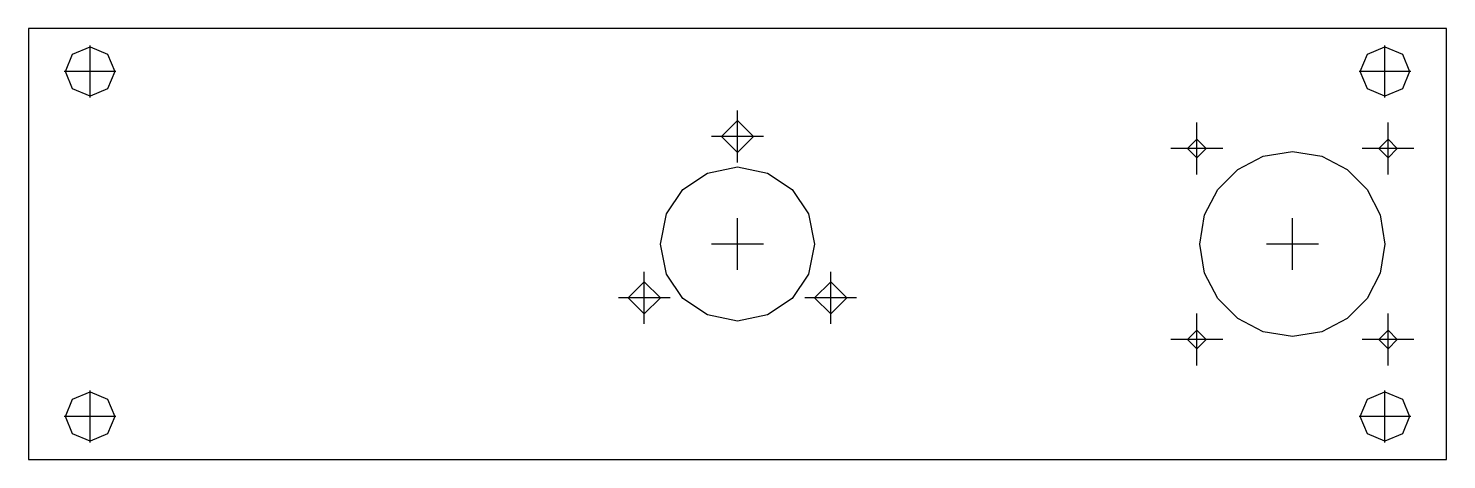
# Model space of a CAD drawing. Extents: x 34 to 264, y -140 to -70.
import ezdxf

# ---------------------------------------------------------------- set-up
doc = ezdxf.new("R2010")
doc.units = 0
doc.layers.get('0').update_dxf_attribs({"linetype": 'continuous'})

msp = doc.modelspace()

# ---------------------------------------------------------------- linework, layer by layer
at = {"color": 0}
for points in [[(33.5, -70), (33.5, -75), (33.5, -80), (33.5, -85), (33.5, -90), (33.5, -95), (33.5, -100), (33.5, -105), (33.5, -110), (33.5, -115), (33.5, -120), (33.5, -125), (33.5, -130), (33.5, -135), (33.5, -140)], [(263.5, -70), (258.5, -70), (253.5, -70), (248.5, -70), (243.5, -70), (238.5, -70), (233.5, -70), (228.5, -70), (223.5, -70), (218.5, -70), (213.5, -70), (208.5, -70), (203.5, -70), (198.5, -70), (193.5, -70), (188.5, -70), (183.5, -70), (178.5, -70), (173.5, -70), (168.5, -70), (163.5, -70), (158.5, -70), (153.5, -70), (148.5, -70), (143.5, -70), (138.5, -70), (133.5, -70), (128.5, -70), (123.5, -70), (118.5, -70), (113.5, -70), (108.5, -70), (103.5, -70), (98.5, -70), (93.5, -70), (88.5, -70), (83.5, -70), (78.5, -70), (73.5, -70), (68.5, -70), (63.5, -70), (58.5, -70), (53.5, -70), (48.5, -70), (43.5, -70), (38.5, -70), (33.5, -70)], [(263.5, -140), (263.5, -135), (263.5, -130), (263.5, -125), (263.5, -120), (263.5, -115), (263.5, -110), (263.5, -105), (263.5, -100), (263.5, -95), (263.5, -90), (263.5, -85), (263.5, -80), (263.5, -75), (263.5, -70)], [(43.5, -81.2), (43.5, -77), (43.5, -72.8)], [(253.5, -81.2), (253.5, -77), (253.5, -72.8)], [(47.7, -77), (43.5, -77), (39.3, -77)], [(257.7, -77), (253.5, -77), (249.3, -77)], [(148.5, -91.75), (148.5, -87.55), (148.5, -83.35)], [(223, -93.7), (223, -89.5), (223, -85.3)], [(254, -93.7), (254, -89.5), (254, -85.3)], [(152.7, -87.55), (148.5, -87.55), (144.3, -87.55)], [(227.2, -89.5), (223, -89.5), (218.8, -89.5)], [(258.2, -89.5), (254, -89.5), (249.8, -89.5)], [(148.5, -109.2), (148.5, -105), (148.5, -100.8)], [(238.5, -109.2), (238.5, -105), (238.5, -100.8)], [(152.7, -105), (148.5, -105), (144.3, -105)], [(242.7, -105), (238.5, -105), (234.3, -105)], [(133.39, -117.93), (133.39, -113.73), (133.39, -109.53)], [(163.61, -117.93), (163.61, -113.73), (163.61, -109.53)], [(137.59, -113.73), (133.39, -113.73), (129.19, -113.73)], [(167.81, -113.73), (163.61, -113.73), (159.41, -113.73)], [(223, -124.7), (223, -120.5), (223, -116.3)], [(254, -124.7), (254, -120.5), (254, -116.3)], [(227.2, -120.5), (223, -120.5), (218.8, -120.5)], [(258.2, -120.5), (254, -120.5), (249.8, -120.5)], [(43.5, -137.2), (43.5, -133), (43.5, -128.8)], [(253.5, -137.2), (253.5, -133), (253.5, -128.8)], [(47.7, -133), (43.5, -133), (39.3, -133)], [(257.7, -133), (253.5, -133), (249.3, -133)], [(33.5, -140), (38.5, -140), (43.5, -140), (48.5, -140), (53.5, -140), (58.5, -140), (63.5, -140), (68.5, -140), (73.5, -140), (78.5, -140), (83.5, -140), (88.5, -140), (93.5, -140), (98.5, -140), (103.5, -140), (108.5, -140), (113.5, -140), (118.5, -140), (123.5, -140), (128.5, -140), (133.5, -140), (138.5, -140), (143.5, -140), (148.5, -140), (153.5, -140), (158.5, -140), (163.5, -140), (168.5, -140), (173.5, -140), (178.5, -140), (183.5, -140), (188.5, -140), (193.5, -140), (198.5, -140), (203.5, -140), (208.5, -140), (213.5, -140), (218.5, -140), (223.5, -140), (228.5, -140), (233.5, -140), (238.5, -140), (243.5, -140), (248.5, -140), (253.5, -140), (258.5, -140), (263.5, -140)]]:
    msp.add_lwpolyline(points, dxfattribs=at)
for points in [[(263.5, -140), (263.5, -135), (263.5, -130), (263.5, -125), (263.5, -120), (263.5, -115), (263.5, -110), (263.5, -105), (263.5, -100), (263.5, -95), (263.5, -90), (263.5, -85), (263.5, -80), (263.5, -75), (263.5, -70), (258.5, -70), (253.5, -70), (248.5, -70), (243.5, -70), (238.5, -70), (233.5, -70), (228.5, -70), (223.5, -70), (218.5, -70), (213.5, -70), (208.5, -70), (203.5, -70), (198.5, -70), (193.5, -70), (188.5, -70), (183.5, -70), (178.5, -70), (173.5, -70), (168.5, -70), (163.5, -70), (158.5, -70), (153.5, -70), (148.5, -70), (143.5, -70), (138.5, -70), (133.5, -70), (128.5, -70), (123.5, -70), (118.5, -70), (113.5, -70), (108.5, -70), (103.5, -70), (98.5, -70), (93.5, -70), (88.5, -70), (83.5, -70), (78.5, -70), (73.5, -70), (68.5, -70), (63.5, -70), (58.5, -70), (53.5, -70), (48.5, -70), (43.5, -70), (38.5, -70), (33.5, -70), (33.5, -75), (33.5, -80), (33.5, -85), (33.5, -90), (33.5, -95), (33.5, -100), (33.5, -105), (33.5, -110), (33.5, -115), (33.5, -120), (33.5, -125), (33.5, -130), (33.5, -135), (33.5, -140), (38.5, -140), (43.5, -140), (48.5, -140), (53.5, -140), (58.5, -140), (63.5, -140), (68.5, -140), (73.5, -140), (78.5, -140), (83.5, -140), (88.5, -140), (93.5, -140), (98.5, -140), (103.5, -140), (108.5, -140), (113.5, -140), (118.5, -140), (123.5, -140), (128.5, -140), (133.5, -140), (138.5, -140), (143.5, -140), (148.5, -140), (153.5, -140), (158.5, -140), (163.5, -140), (168.5, -140), (173.5, -140), (178.5, -140), (183.5, -140), (188.5, -140), (193.5, -140), (198.5, -140), (203.5, -140), (208.5, -140), (213.5, -140), (218.5, -140), (223.5, -140), (228.5, -140), (233.5, -140), (238.5, -140), (243.5, -140), (248.5, -140), (253.5, -140), (258.5, -140)], [(47.5, -77), (46.33, -79.83), (43.5, -81), (40.67, -79.83), (39.5, -77), (40.67, -74.17), (43.5, -73), (46.33, -74.17)], [(47.5, -77), (46.33, -79.83), (43.5, -81), (40.67, -79.83), (39.5, -77), (40.67, -74.17), (43.5, -73), (46.33, -74.17)], [(257.5, -77), (256.33, -79.83), (253.5, -81), (250.67, -79.83), (249.5, -77), (250.67, -74.17), (253.5, -73), (256.33, -74.17)], [(257.5, -77), (256.33, -79.83), (253.5, -81), (250.67, -79.83), (249.5, -77), (250.67, -74.17), (253.5, -73), (256.33, -74.17)], [(151.1, -87.55), (148.5, -90.15), (145.9, -87.55), (148.5, -84.95)], [(151.1, -87.55), (148.5, -90.15), (145.9, -87.55), (148.5, -84.95)], [(224.5, -89.5), (223, -91), (221.5, -89.5), (223, -88)], [(224.5, -89.5), (223, -91), (221.5, -89.5), (223, -88)], [(255.5, -89.5), (254, -91), (252.5, -89.5), (254, -88)], [(255.5, -89.5), (254, -91), (252.5, -89.5), (254, -88)], [(253.5, -105), (252.74, -109.74), (250.61, -113.86), (247.36, -117.11), (243.24, -119.24), (238.5, -120), (233.76, -119.24), (229.64, -117.11), (226.39, -113.86), (224.26, -109.74), (223.5, -105), (224.26, -100.26), (226.39, -96.14), (229.64, -92.89), (233.76, -90.76), (238.5, -90), (243.24, -90.76), (247.36, -92.89), (250.61, -96.14), (252.74, -100.26)], [(253.5, -105), (252.74, -109.74), (250.61, -113.86), (247.36, -117.11), (243.24, -119.24), (238.5, -120), (233.76, -119.24), (229.64, -117.11), (226.39, -113.86), (224.26, -109.74), (223.5, -105), (224.26, -100.26), (226.39, -96.14), (229.64, -92.89), (233.76, -90.76), (238.5, -90), (243.24, -90.76), (247.36, -92.89), (250.61, -96.14), (252.74, -100.26)], [(161, -105), (160.02, -109.87), (157.34, -113.84), (153.37, -116.52), (148.5, -117.5), (143.63, -116.52), (139.66, -113.84), (136.98, -109.87), (136, -105), (136.98, -100.13), (139.66, -96.16), (143.63, -93.48), (148.5, -92.5), (153.37, -93.48), (157.34, -96.16), (160.02, -100.13)], [(161, -105), (160.02, -109.87), (157.34, -113.84), (153.37, -116.52), (148.5, -117.5), (143.63, -116.52), (139.66, -113.84), (136.98, -109.87), (136, -105), (136.98, -100.13), (139.66, -96.16), (143.63, -93.48), (148.5, -92.5), (153.37, -93.48), (157.34, -96.16), (160.02, -100.13)], [(135.99, -113.73), (133.39, -116.33), (130.79, -113.73), (133.39, -111.12)], [(135.99, -113.73), (133.39, -116.33), (130.79, -113.73), (133.39, -111.12)], [(166.21, -113.73), (163.61, -116.33), (161.01, -113.73), (163.61, -111.12)], [(166.21, -113.73), (163.61, -116.33), (161.01, -113.73), (163.61, -111.12)], [(224.5, -120.5), (223, -122), (221.5, -120.5), (223, -119)], [(224.5, -120.5), (223, -122), (221.5, -120.5), (223, -119)], [(255.5, -120.5), (254, -122), (252.5, -120.5), (254, -119)], [(255.5, -120.5), (254, -122), (252.5, -120.5), (254, -119)], [(47.5, -133), (46.33, -135.83), (43.5, -137), (40.67, -135.83), (39.5, -133), (40.67, -130.17), (43.5, -129), (46.33, -130.17)], [(47.5, -133), (46.33, -135.83), (43.5, -137), (40.67, -135.83), (39.5, -133), (40.67, -130.17), (43.5, -129), (46.33, -130.17)], [(257.5, -133), (256.33, -135.83), (253.5, -137), (250.67, -135.83), (249.5, -133), (250.67, -130.17), (253.5, -129), (256.33, -130.17)], [(257.5, -133), (256.33, -135.83), (253.5, -137), (250.67, -135.83), (249.5, -133), (250.67, -130.17), (253.5, -129), (256.33, -130.17)]]:
    msp.add_lwpolyline(points, close=True, dxfattribs=at)

doc.saveas('drawing.dxf')
